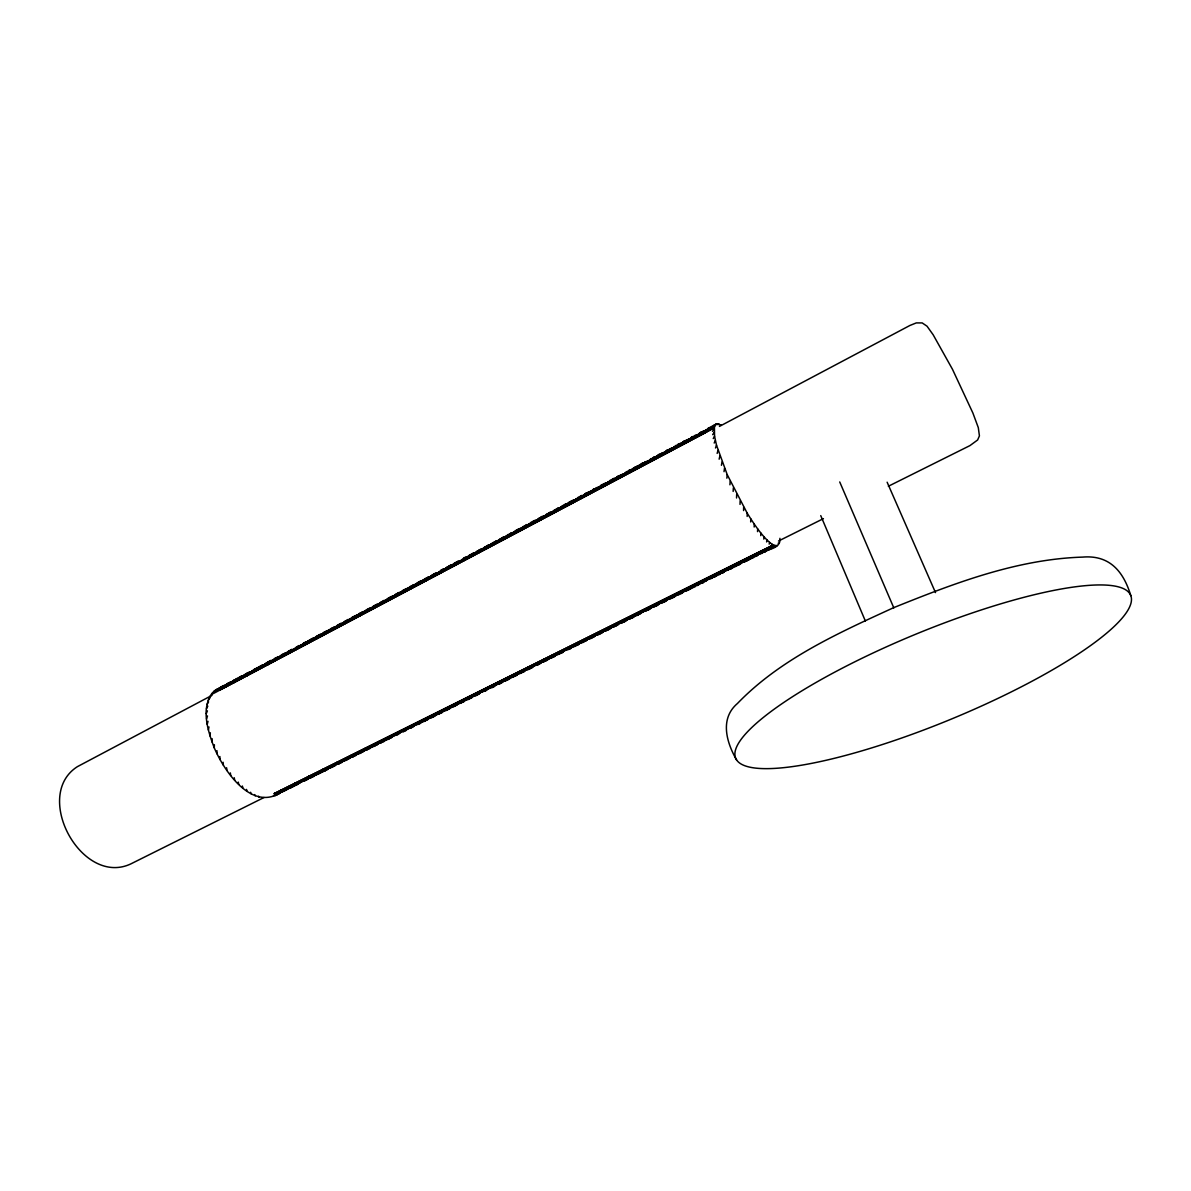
<?xml version="1.0" encoding="UTF-8"?>
<svg xmlns="http://www.w3.org/2000/svg" width="1191" height="1191" viewBox="0 0 1191 1191"><rect width="100%" height="100%" fill="white"/><g stroke="black" fill="none" stroke-linecap="round" stroke-linejoin="round"><path stroke-width="1.5" d="M747.159 516.447L747.204 513.172L727.225 474.658L716.506 445.151L714.555 436.174L714.421 427.048L716.148 424.19L721.21 424.889M743.586 510.567L743.646 507.172M750.702 521.956L750.762 518.829L747.204 513.172M740.028 504.389L740.132 500.905M754.171 527.032L754.26 524.085L750.762 518.829M282.193 791.583C252.447 812.664 224.593 771.976 214.276 747.844L214.38 744.717M779.911 538.317C781.177 546.222 772.051 549.498 765.679 550.123L767.153 549.9M214.276 747.844C207.562 730.277 199.165 704.238 215.869 689.783M736.544 497.987L736.678 494.429M757.536 531.618L757.655 528.878L754.26 524.085M733.15 491.436L733.358 487.848M760.766 535.652L760.93 533.151L757.655 528.878M729.919 484.797L730.187 481.238M211.909 741.859L212.177 738.718M726.852 478.186L727.225 474.658M763.803 539.106L764.041 536.843L760.93 533.151M209.944 735.904L210.36 732.778M724.024 471.666L724.5 468.212M766.617 541.95L766.944 539.94L764.041 536.843M721.433 465.309L722.029 461.959M208.38 730.038L208.976 726.942M719.141 459.19L719.855 455.989M769.178 544.138L769.609 542.411L766.944 539.94M207.249 724.322L208.008 721.299M717.146 453.399L718.009 450.362M206.549 718.828L207.502 715.91M715.493 447.995L716.506 445.151M771.485 545.657L772.021 544.213L769.609 542.411M206.281 713.617L207.428 710.833M714.183 443.037L715.344 440.402M206.475 708.764L207.8 706.129M713.245 438.586L714.555 436.174M773.48 546.52L774.135 545.344L777.425 545.597M207.1 704.313L208.604 701.841M712.68 434.67L714.138 432.527M208.157 700.308L209.839 698.03M712.486 431.35L714.094 429.475M274.823 660.931L277.592 657.76L274.823 660.931L281.597 657.372M267.692 664.757L260.903 668.359L263.732 665.114M246.999 675.729L240.269 679.287L243.113 676.056M260.769 668.419L254.011 672.007L256.839 668.776M240.15 679.361L226.632 686.522L229.491 683.277M260.948 668.285L265.638 663.357L271.25 660.261M254.055 671.932L259.162 666.722L267.945 663.104L261.32 666.647L267.305 663.059M775.162 546.684L775.937 545.806M249.976 672.409L247.177 675.58L249.232 673.287L232.617 681.594M283.756 654.976L284.56 654.067M240.329 679.212L245.465 673.987L254.293 670.354M228.672 684.2L222.717 686.879L219.903 690.051L222.032 687.713L291.542 650.36M209.631 696.795L211.477 694.725M247.49 673.957L238.662 677.605L233.496 682.845L236.294 679.674M226.692 686.448L228.791 684.125M297.72 647.562L298.554 646.639M304.732 643.84L305.596 642.902M312.652 639.15L308.261 641.487M319.739 635.399L315.332 637.736M325.947 632.585L326.84 631.632M434.045 715.999L437.797 713.573M451.717 707.037L448.65 708.734M338.08 624.739L333.108 628.759L333.971 627.836M708.288 428.313L705.593 431.157L708.288 428.313L715.136 424.577M340.194 625.022L341.132 624.039M698.909 434.194L697.137 435.668L699.861 432.78L707.856 429.698L706.501 430.145M682.086 443.126L680.359 444.556L683.098 441.682L691.137 438.571L686.254 440M690.482 438.66L688.74 440.119L691.465 437.246L699.474 434.149L694.636 435.564M349.529 619.558L347.415 621.166L348.308 620.228M657.09 456.376L655.437 457.791L658.191 454.902L666.275 451.761M671.858 449.067L663.715 453.399L666.469 450.511L674.538 447.384L669.714 449.96M632.376 469.507L630.768 470.877L633.552 467.989L641.681 464.818L638.54 466.5M647.026 462.257L638.957 466.53L641.741 463.641L649.854 460.47L644.837 461.989M354.546 617.414L355.514 616.417M616.045 478.172L614.482 479.511L617.28 476.623L625.439 473.423L620.347 475.001M429.832 717.935L426.765 719.617M602.452 484.395L598.299 488.102L601.113 485.199L609.316 481.983L604.165 483.591M570.563 501.322L566.306 505.073L569.134 502.17L577.412 498.91L572.142 500.577M578.498 497.109L574.256 500.845L581.789 495.411M422.582 721.538L419.53 723.22M363.895 611.936L361.811 613.529L362.734 612.576M548.426 513.172L551.895 512.19L550.51 513.425L557.76 508.11L561.631 507.292L556.301 508.989M697.167 435.623L700.918 432.125M523.578 526.258L519.202 530.04L526.839 524.576M524.978 525.618L528.432 524.635L526.988 525.901L534.283 520.586L538.153 519.738L535.161 521.345M536.382 520.095L538.213 519.723L534.804 521.762L542.084 516.432L545.954 515.599L544.093 516.313M369.002 609.747L369.999 608.72M482.415 549.051L480.673 550.48L488.057 545.121L491.957 544.242L490.305 544.54M381.165 601.872L376.311 605.847L377.279 604.864M459.681 561.11L457.88 562.569L465.309 557.194L469.224 556.316M474.807 553.086L473.05 554.53L480.807 549.021M688.755 440.075L692.552 436.561M452.163 565.1L450.332 566.574L458.148 561.05M488.429 688.934L489.546 687.803M388.43 598.016L383.606 601.976L384.574 600.993M417.728 582.444L413.009 586.374L420.527 580.97L424.458 580.062L418.711 582.027M422.329 580.925L420.423 582.444L428.298 576.891M426.125 578.082L429.609 577.069L427.852 578.498L435.712 572.945M383.606 601.976L391.169 596.542L395.129 595.634L389.293 597.644M403.034 590.26L398.256 594.205L405.803 588.786L409.749 587.878L408.29 588.071M361.811 613.529L369.82 607.931M376.311 605.847L384.291 600.249M390.871 598.15L391.913 597.093M386.703 739.403L383.681 741.07M680.389 444.526L684.215 440.998M347.415 621.166L355.052 615.732L359.027 614.779L353.072 616.864M333.108 628.759L341.192 623.131M398.196 594.249L399.268 593.192M379.587 742.931L376.579 744.598M290.783 651.224L298.941 645.552M372.515 746.459L369.508 748.127M405.565 590.349L406.637 589.277M673.198 447.816L672.052 448.947L679.034 443.737L682.815 442.992L677.917 444.437M365.458 749.973L362.451 751.64M412.949 586.419L414.051 585.347M420.363 582.488L421.48 581.402M663.744 453.354L667.615 449.796M358.417 753.471L352.015 756.27L357.538 753.531M351.419 756.97L345.018 759.754M533.687 666.409L534.908 665.218L531.886 667.928L523.236 670.831L525.439 670.22L522.462 672.528M427.807 578.543L428.939 577.456M655.452 457.746L656.658 456.585M344.422 760.439L338.036 763.237L343.514 760.513M435.281 574.583L436.412 573.481M337.47 763.907L331.083 766.691M548.977 658.787L550.227 657.581L547.22 660.29L538.6 663.179L540.759 662.598M442.769 570.608L443.93 569.492M323.61 770.8L320.632 772.453M648.44 460.947L647.204 462.123L654.261 456.897L658.042 456.123L653.055 457.627M751.268 557.507L748.469 560.142L740.236 562.792L742.365 562.226M768.15 549.111L765.366 551.731L757.178 554.351L759.337 553.77M450.287 566.618L451.463 565.502M734.519 565.859L731.706 568.494L723.428 571.159L725.513 570.623M457.835 562.614L459.026 561.482M316.717 774.239L313.754 775.877M717.875 574.136L715.047 576.772L706.739 579.466L708.779 578.945M309.839 777.663L303.467 780.447M638.986 466.485L640.237 465.294M688.949 589.679L693.147 586.448L690.289 589.098L681.937 591.808L687.192 590.632M465.398 558.594L466.619 557.462M680.731 593.773L684.959 590.528L682.101 593.178L673.734 595.902L675.684 595.426M302.99 781.073L300.043 782.695M660.588 602.661L657.7 605.311L649.289 608.065L654.648 606.829M473.006 554.574L474.226 553.413M296.157 784.467L293.209 786.09M630.798 470.832L634.803 467.214M636.456 614.675L633.567 617.325L625.096 620.109L628.476 618.65L625.573 621.3L617.042 624.099M644.48 610.685L637.051 615.494L633.076 616.119M480.628 550.525L481.879 549.364M289.353 787.847L283.011 790.63M612.606 626.555L609.688 629.205L601.172 632.034L606.695 630.694M626.674 471.532L622.64 475.164L629.741 469.909L633.552 469.12L628.476 470.683M488.28 546.461L489.546 545.284M495.962 542.396L497.243 541.205M614.511 479.467L617.37 477.71L613.544 478.499L606.413 483.769L610.492 480.122M503.659 538.302L504.969 537.111M511.401 534.208L512.711 533.002M620.571 622.565L616.164 625.349M211.492 693.802L213.502 691.971M452.401 706.308L449.364 708.987L440.581 711.995M628.52 618.605L624.084 621.404M519.157 530.084L520.497 528.864M714.421 427.048L704.864 432.958M437.737 713.617L434.7 716.282L425.887 719.304M526.943 525.946L528.298 524.725M598.344 488.057L599.713 486.806M394.34 735.219L391.273 737.884L382.4 740.966L388.564 739.239M401.516 731.646L398.449 734.311L389.591 737.378L392.152 736.574L389.159 738.852M408.707 728.058L405.655 730.738L396.797 733.79L402.394 730.976M415.927 724.47L412.875 727.135L404.032 730.187L600.964 632.108L598.001 634.088M644.51 610.641L640.014 613.484M534.759 521.807L536.129 520.571L532.764 521.479M344.824 759.873L341.713 762.553L332.765 765.679M351.821 756.389L348.725 759.054L339.777 762.18M358.848 752.891L355.752 755.556L346.834 758.667M365.905 749.377L362.808 752.057L353.891 755.154L360.144 753.382M542.605 517.638L543.989 516.403L540.58 517.341M669.789 449.617L706.665 430.055L709.33 427.658M651.06 607.976L652.549 606.651M296.425 783.961L293.299 786.641L284.277 789.812L290.708 787.921M673.228 447.786L675.907 445.404M550.48 513.47L551.88 512.204M648.47 460.932L651.149 458.535M656.688 456.57L659.367 454.173M289.607 787.355L286.465 790.035L277.443 793.221M558.371 509.272L559.8 508.006M642.961 462.882L622.61 475.209M574.3 500.801L575.744 499.52M615.881 478.231L618.561 475.834M583.754 495.277L586.448 492.88M594.443 488.652L590.26 492.359L593.073 489.471L601.291 486.241L598.21 487.893M544.242 516.239L546.952 513.857M552.088 512.07L554.798 509.688M562.658 505.52L558.415 509.227L565.651 503.927L569.506 503.108M684.989 590.498L680.344 593.401M528.625 524.516L531.35 522.134M536.426 520.393L539.136 518.011M566.335 505.029L567.824 503.733M582.25 496.617L585.064 493.714L593.312 490.484L588.101 492.121M693.177 586.419L688.502 589.351M490.082 544.972L492.806 542.59M497.749 540.908L500.458 538.54M508.14 534.461L503.704 538.258L511.386 532.779M515.852 530.367L511.43 534.149L518.77 528.819L522.655 527.97L520.914 528.298M470.013 554.693L465.443 558.549L473.214 553.041M474.852 553.056L477.591 550.674M482.459 549.021L485.184 546.639M444.719 569.045L447.444 566.678M452.208 565.07L454.947 562.703M410.374 586.359L405.61 590.289L413.143 584.885L417.088 583.977M422.388 580.895L425.127 578.528M429.802 576.965L432.541 574.583M607.916 482.474L494.533 542.62M392.97 596.512L395.71 594.145M349.588 619.528L352.342 617.161M359.518 613.35L354.605 617.355L362.228 611.921L366.203 610.983M363.955 611.906L366.709 609.539M371.175 608.08L373.914 605.713M544.198 516.269L542.649 517.594L549.914 512.279L553.77 511.46L550.763 513.068M321.168 634.609L323.922 632.257M328.24 630.858L330.994 628.491M342.457 623.31L345.196 620.958M309.854 639.716L304.792 643.78L312.504 638.316L316.493 637.349L313.829 638.778M316.88 635.994L311.834 640.043L319.53 634.58L323.52 633.612L317.476 635.771M258.581 667.823L261.35 665.471M263.032 665.933L268.213 661.824M272.322 660.529L275.091 658.176M279.23 656.866L281.999 654.499M286.168 653.189L288.922 650.822M234.136 679.912L228.866 684.066L236.696 678.557L240.716 677.56M238.14 678.662L240.91 676.324M247.698 672.721L242.458 676.845M251.748 671.441L254.517 669.104M647.175 462.168L648.827 460.768M224.623 685.837L227.392 683.5M672.022 448.992L673.734 447.563M490.037 545.002L488.325 546.416L496.037 540.922M705.578 431.187L715.121 425.291M755.734 556.435L759.694 553.324L756.419 554.932M764.22 552.222L766.974 549.974M730.455 569.015L733.224 566.782M738.852 564.847L742.871 561.69L739.626 563.298M747.278 560.648L750.047 558.415M697.182 585.57L699.966 583.337M705.459 581.461L708.228 579.228M713.766 577.322L716.535 575.089M722.103 573.184L726.182 569.998L722.952 571.591M672.543 597.837L675.327 595.604M648.172 609.971L652.519 606.681L649.631 609.33L641.19 612.1L646.579 610.849M656.256 605.936L659.055 603.703L657.402 604.031L665.814 601.276L668.672 598.626L665.531 600.175M664.384 601.902L668.672 598.626L664.131 601.47M437.186 573.05L435.325 574.538L442.799 569.149L446.729 568.256M616.075 625.945L618.873 623.712M624.054 621.97L626.853 619.737M632.064 617.98L634.863 615.747M640.103 613.99L642.887 611.757M592.299 637.78L595.098 635.547M600.19 633.85L602.988 631.617L601.113 632.034M608.11 629.905L610.923 627.672L609.063 628.074L617.891 625.081M560.976 653.353L563.805 651.12L561.854 651.611L570.444 648.738L573.392 646.073L569.194 648.723M568.762 649.482L571.576 647.249M576.578 645.596L579.392 643.363M584.424 641.696L587.237 639.463L585.362 639.895L593.907 637.051L596.87 634.371L589.188 638.197L595.515 635.622M530.114 668.717L532.928 666.484M537.781 664.891L542.515 661.452L538.436 664.042M545.493 661.065L548.307 658.831M553.22 657.209L556.048 654.99M507.232 680.106L510.061 677.873M514.84 676.324L517.668 674.091M477.1 695.097L479.943 692.864M484.603 691.361L487.432 689.142M492.121 687.624L494.95 685.391L492.806 685.986L501.515 683.038L504.508 680.374L500.131 682.532M499.669 683.872L502.498 681.639M447.384 709.881L450.228 707.662M454.783 706.203L457.627 703.985M462.197 702.511L465.041 700.293M469.641 698.804L472.485 696.586M392.911 596.542L390.916 598.09L398.479 592.671L402.424 591.763L396.603 593.758M410.806 728.088L413.664 725.87M418.071 724.47L423.177 720.868L420.125 723.533L411.297 726.57L413.798 725.795M425.366 720.838L428.209 718.62M432.675 717.205L435.534 714.972M440.015 713.543L442.873 711.325M381.983 742.425L384.842 740.207M396.35 735.279L399.208 733.06M403.57 731.691L406.429 729.473M346.507 760.081L349.38 757.863M353.563 756.568L356.422 754.365M360.635 753.054L363.493 750.836M367.721 749.526L370.595 747.308M374.837 745.983L380.078 742.321L376.996 744.985L368.093 748.082L370.729 747.233M318.548 774.001L321.421 771.783M325.5 770.532L328.374 768.329M332.483 767.064L335.356 764.845M339.48 763.58L342.353 761.362M371.116 608.11L369.046 609.688L377.041 604.09M284.113 791.137L286.986 788.918M290.961 787.727L293.835 785.524M297.824 784.303L300.698 782.1M304.702 780.879L307.576 778.676M311.61 777.44L317.029 773.703L313.903 776.383L304.926 779.539L311.298 777.678M277.295 794.516L280.168 792.313M342.383 623.355L340.254 624.977L348.308 619.35M328.165 630.888L325.992 632.54L334.09 626.898M699.683 434.06L702.496 431.946M708.064 429.609L710.863 427.495M321.094 634.639L318.905 636.292L326.587 630.828L330.577 629.875M674.731 447.295L677.545 445.181M633.761 469.031L636.59 466.917M650.063 460.381L658.102 456.123M593.52 490.394L601.351 486.226L596.11 487.863M604.656 484.484L617.414 477.71L614.258 479.377M300.028 645.835L297.78 647.502L305.491 642.038L309.496 641.071L303.407 643.229M577.62 498.821L580.464 496.707M515.152 531.96L518.011 529.846M530.605 523.772L533.449 521.643M279.17 656.896L276.863 658.608L285.051 652.936M286.093 653.219L283.8 654.916L291.989 649.244M476.995 552.207L479.854 550.093M499.803 540.104L507.306 536.129L504.314 537.722M272.263 660.558L269.94 662.27L278.143 656.598M432.065 576.042L434.953 573.928M454.411 564.192L457.284 562.078M402.632 591.659L405.521 589.545M251.673 671.486L249.291 673.228L257.092 667.719L261.112 666.737M256.154 669.595L258.507 667.853M373.602 607.068L376.49 604.954M380.822 603.241L386.896 599.609M330.785 629.786L333.688 627.672M337.857 626.034L340.76 623.905M344.958 622.268L351.003 618.65M235.654 680.463L238.066 678.706M268.169 663.015L271.072 660.901M281.91 655.705L287.433 652.206M288.832 652.043L291.735 649.929M224.548 685.882L222.092 687.654L229.937 682.145L233.957 681.133M227.436 684.617L233.406 681.044M237.083 678.93L230.086 683.217M240.924 677.456L246.894 673.898M247.698 673.868L253.683 670.295M254.502 670.265L257.42 668.151M213.725 691.375L223.193 685.718L227.228 684.706L219.07 688.785M708.273 579.213L709.598 578.26L706.397 579.838M698.745 584.841L690.185 587.714L698.239 583.679M247.132 675.654L253.877 672.081M267.826 664.682L274.63 661.065M281.746 657.298L288.594 653.665M288.728 653.591L295.606 649.944M295.74 649.884L302.648 646.222M302.782 646.147L309.72 642.47M309.854 642.396L316.806 638.718M316.94 638.644L331.038 631.156M331.187 631.096L338.199 627.359M338.348 627.3L345.39 623.563M745.566 560.633L748.484 558.653M754.052 556.405L756.955 554.44M762.568 552.177L765.471 550.197L667.109 599.177M345.524 623.489L359.831 615.896M703.598 581.521L706.531 579.541M711.935 577.382L714.868 575.402M720.287 573.213L723.22 571.233M728.684 569.03L731.616 567.065M737.11 564.847L740.028 562.867M359.98 615.821L374.376 608.184M670.578 597.956L673.525 595.976M681.728 591.897L673.942 597.227L665.561 599.966L667.481 599.505M687.028 589.768L689.961 587.788M613.916 626.168L616.893 624.188M621.925 622.178L624.888 620.198L602.676 631.26M629.965 618.174L632.927 616.194M638.034 614.169L640.981 612.189M646.118 610.134L649.08 608.154M654.246 606.085L659.308 603.569M374.51 608.11L381.686 604.313M381.82 604.239L389.01 600.428M574.315 645.879L577.293 643.899M582.176 641.964L585.153 639.984M590.081 638.034L593.044 636.054M603.048 631.587L604.7 630.486L601.783 633.136L593.252 635.964L598.805 634.624M605.951 630.128L608.914 628.148M389.159 600.353L396.38 596.527M527.702 669.089L530.695 667.094M535.399 665.248L538.392 663.268M543.126 661.407L547.949 659.01M550.882 657.551L553.875 655.556M558.668 653.665L561.646 651.685M566.484 649.78L569.462 647.8M396.514 596.453L411.163 588.682M482.057 691.807L485.065 689.827M489.605 688.056L492.598 686.061M504.761 680.508L507.753 678.528M512.383 676.711L515.375 674.731M520.035 672.9L524.799 670.533M586.344 640.773L577.501 643.81L579.541 643.289M411.312 588.607L418.607 584.736M429.996 717.726L433.003 715.746M437.35 714.064L440.357 712.069M444.734 710.387L447.742 708.392M452.148 706.695L455.156 704.715M459.592 702.988L462.599 701.008M470.058 697.286L447.89 708.332L453.95 706.695M474.539 695.544L477.546 693.564M418.756 584.662L426.065 580.776M426.214 580.702L433.554 576.816M379.155 743.035L383.636 740.802M386.346 739.447L389.368 737.467M393.566 735.859L396.573 733.879M403.809 730.277L309.065 777.931M408.066 728.639L411.074 726.659M415.346 725.021L418.354 723.026M422.656 721.374L425.663 719.394M433.703 576.727L441.072 572.826M329.52 767.748L332.557 765.753M336.547 764.25L340.924 762.061L336.725 762.493L343.559 759.039M343.589 760.736L347.98 758.548M350.645 757.223L355.052 755.034M357.747 753.695L362.168 751.491M364.863 750.151L367.885 748.171M371.994 746.593L375.016 744.613M562.971 652.4L554.083 655.482L559.74 654.053M441.221 572.752L448.605 568.822M448.754 568.747L456.183 564.817M281.031 791.881L284.068 789.901M287.88 788.472L290.917 786.492M297.81 783.068L278.441 793.176L274.228 793.623L277.369 793.236L311.625 776.175L308.722 776.443L312.92 776.011M304.702 779.629L295.308 784.78M311.625 776.175L302.172 781.356M315.555 774.701L318.578 772.721L313.129 775.43M322.523 771.232L325.56 769.237M555.244 656.256L546.327 659.338L548.456 658.757M456.332 564.742L463.775 560.797M463.924 560.708L471.398 556.748M471.547 556.673L479.035 552.698M479.184 552.609L486.717 548.619M486.866 548.545L494.414 544.54M524.561 671.516L515.584 674.642L521.375 673.153M494.563 544.466L502.14 540.446M502.289 540.372L509.897 536.337M516.968 675.297L507.962 678.438L513.783 676.935M510.061 536.248L517.683 532.198M517.832 532.124L525.499 528.06M525.648 527.985L533.345 523.906M533.494 523.832L541.205 519.738M502.557 681.609L504.508 680.374L500.577 682.89M541.354 519.648L549.096 515.554M549.259 515.465L557.031 511.341M486.821 690.289L477.755 693.475L480.092 692.79M557.18 511.267L564.981 507.128M565.13 507.053L572.96 502.9M479.348 694.011L470.266 697.211L476.192 695.633M573.124 502.81L580.97 498.657M581.134 498.567L589.009 494.384M464.49 701.41L455.379 704.625L457.761 703.911M471.904 697.718L462.808 700.918L468.748 699.34M589.173 494.31L597.078 490.111M597.242 490.022L605.177 485.809M605.341 485.734L613.305 481.506M457.091 705.087L447.965 708.317M613.469 481.417L629.652 472.842M629.816 472.753L637.87 468.48M638.034 468.405L646.118 464.118M646.281 464.028L654.395 459.726M654.559 459.637L662.702 455.319M662.866 455.23L671.039 450.898M428.284 718.59L430.442 717.235L427.39 719.915L418.577 722.952L424.651 721.284M671.203 450.808L679.406 446.461M679.57 446.372L687.803 442.01M687.966 441.921L696.244 437.529M696.407 437.454L704.7 433.048M384.916 740.177L387.194 738.777L384.127 741.442L375.239 744.524L377.845 743.69M370.654 747.278L372.977 745.849L369.895 748.529L360.977 751.625L367.215 749.854M335.133 765.783L325.768 769.163L328.508 768.255M321.242 772.691L311.848 776.085M328.18 769.237L322.404 771.991L315.689 772.974L329.475 766.066M280.093 793.161L274.987 795.752M663.193 599.788L655.184 603.792M671.411 595.708L663.357 599.713M679.644 591.599L671.56 595.619M696.199 583.352L679.793 591.525M704.521 579.213L696.363 583.277M712.873 575.045L704.685 579.124M721.255 570.861L713.037 574.97M729.681 566.678L721.418 570.787M738.122 562.465L729.845 566.588M746.593 558.237L738.286 562.39M755.109 554.009L746.757 558.162M528.149 667.079L520.601 670.831M543.617 659.367L528.298 667.005M551.388 655.497L543.766 659.293M559.189 651.611L551.537 655.422M567.02 647.71L559.338 651.537M574.881 643.795L567.169 647.636M590.676 635.92L575.03 643.721M598.626 631.959L590.84 635.845M606.591 627.999L598.775 631.885M622.625 620.005L606.755 627.91M630.679 616L622.774 619.93M646.877 607.916L630.843 615.911M655.02 603.867L647.041 607.842M393.67 734.073L379.363 741.204M400.92 730.47L393.804 734.013M408.2 726.838L401.054 730.396M415.51 723.205L408.334 726.763M422.835 719.543L415.644 723.131M437.573 712.203L422.969 719.483M444.972 708.511L437.707 712.129M452.401 704.819L445.121 708.451M459.86 701.097L452.55 704.744M467.348 697.375L460.009 701.023M482.385 689.872L467.482 697.301M489.948 686.105L482.534 689.812M497.525 682.339L490.096 686.046M505.148 678.542L497.674 682.264M512.785 674.731L505.297 678.468M520.452 670.92L512.934 674.657M280.868 790.288L274.138 793.623L772.304 545.433M287.731 786.849L281.002 790.214L285.289 789.767M294.639 783.425L287.865 786.789L292.167 786.343M301.546 779.971L294.772 783.35L299.06 782.904M308.499 776.517L301.695 779.911M315.466 773.048L308.633 776.443M336.502 762.553L329.609 765.992M350.645 755.511L343.708 758.965M357.762 751.968L350.794 755.436M364.893 748.41L357.896 751.893M372.054 744.851L365.027 748.35M379.229 741.278L372.188 744.777M223.104 686.358L226.692 684.617M298.673 646.251L301.77 644.778M305.625 642.559L308.737 641.071M312.608 638.852L315.719 637.364M319.605 635.131L322.731 633.642M326.632 631.409L329.758 629.92M354.978 616.357L358.134 614.869M362.124 612.576L365.28 611.072M390.961 597.272L395.204 595.604L392.345 597.123M398.226 593.416L402.498 591.733L398.196 594.011M412.845 585.659L417.163 583.962M442.367 569.983L446.789 568.241L440.953 571.338M449.811 566.038L452.64 564.534M464.788 558.088L469.284 556.301L466.336 557.864M472.306 554.098L475.164 552.579M495.039 542.039L497.927 540.506M510.329 533.925L513.232 532.377M525.722 525.752L528.64 524.204M556.837 509.242L561.676 507.277M604.343 484.022L609.36 481.983M644.718 462.599L649.899 460.47M669.297 449.558L674.568 447.384L669.595 448.843M694.145 436.368L699.519 434.149M225.873 685.182L235.461 680.597M246.195 674.389L255.961 669.714M253.013 670.771L297.586 647.636M294.415 648.812L376.118 605.966M375.373 605.847L398.062 594.324M395.784 595.024L495.813 542.471M607.648 482.593L623.98 473.929M645.06 462.748L663.551 453.488M664.95 452.193L661.318 453.25M243.589 676.056L247.564 673.942M250.363 672.453L258.507 668.136M297.125 647.636L301.219 645.477M304.092 643.944L308.201 641.77M326.498 632.064L330.651 629.86M353.489 617.742L359.087 614.764M645.09 463.016L653.278 458.684M706.635 430.07L713.588 426.378M292.093 650.539L503.51 538.377L500.16 539.657M505.178 537.498L582.086 496.692L578.752 497.957M583.813 495.784L712.546 427.48M215.199 691.331L221.898 687.788L218.504 689.113M220.663 689.544L226.513 686.597M213.01 693.743L713.275 428.507M212.028 695.321L77.37 766.676C32.038 795.692 81.896 886.908 130.816 863.907L264.015 797.508M719.424 426.423L909.909 325.471L916.296 322.91L922.191 322.925L927.03 326.2L933.148 334.76L952.458 369.255L972.898 413.039L978.302 427.629L979.419 435.876L977.632 439.97L969.95 445.598L888.367 486.256M714.109 425.217L716.148 424.19M273.439 795.677L281.538 791.36M778.482 541.042L823.428 518.636M771.828 545.85L755.273 553.919M320.081 771.962L395.159 734.579M626.615 619.335L665.337 600.056L498.061 683.857M774.105 545.91L765.634 550.108L773.778 546.595M289.8 787.251L293.82 785.241M296.633 783.842L303.333 780.507L295.219 785.598L287.954 786.789M306.161 779.108L310.211 777.083L307.01 779.807L298.018 782.978L300.832 782.04M318.578 772.914L322.657 770.89M325.5 769.475L329.579 767.436M332.438 766.021L336.532 763.982M420.393 722.237L423.237 720.823M433.509 715.702L436.368 714.272M440.804 712.069L443.677 710.64M448.129 708.422L451.017 706.978M507.664 678.781L510.626 677.307M536.545 664.399L542.56 661.407L539.538 664.116L530.903 667.02L533.077 666.409M581.372 642.083L587.505 639.031M598.567 633.523L604.745 630.441L600.398 633.195M696.556 584.736L699.787 583.128M763.208 551.552L766.528 549.9M448.784 708.377L403.957 730.202L406.563 729.398M469.552 698.045L501.887 681.937M665.561 599.966L673.734 596.393M680.299 593.133L695.41 586.553M696.735 584.945L703.643 582.459M720.213 574.211L698.402 583.59L702.333 583.024L709.598 578.26L704.893 581.178M736.901 565.904L715.032 575.313M327.555 769.014L330.16 767.704M441.325 712.367L445.106 709.925L442.025 712.635L433.211 715.657L434.566 715.449M455.989 705.072L458.773 703.687M463.359 701.41L466.143 700.025M473.556 696.333L467.363 698.849M493.074 686.611L497.034 684.066L493.982 686.775L485.273 689.738L487.581 689.068M508.095 679.138L512.1 676.562L509.063 679.272L500.384 682.22L506.205 680.701M515.643 675.386L518.502 673.957M526.08 670.191L519.827 672.721M553.755 656.405L556.673 654.961M564.385 651.12L558.088 653.68M576.95 644.867L581.223 642.157L578.231 644.852L569.67 647.71L571.74 647.175M584.736 640.996L587.699 639.522M696.69 585.272L699.787 583.724M721.418 572.96L726.212 569.968L723.354 572.648L715.076 575.313L716.699 575.015M738.048 564.683L742.901 561.661L740.073 564.326L731.825 566.976L733.388 566.708M754.796 556.346L759.724 553.279L756.91 555.944L748.692 558.579L770.651 549.111M768.552 549.2L772.765 547.101M216.286 689.529L219.159 688.264M265.31 664.25L267.945 663.104M316.493 637.349L310.434 639.507M450.645 565.025L442.814 570.563L444.66 569.075L441.042 570.176M273.275 660.052L276.669 658.727M266.352 663.729L269.732 662.404M259.444 667.392L262.839 666.067M238.87 678.304L242.264 676.979M322.419 633.969L325.798 632.659M301.219 645.224L304.598 643.914M287.195 652.668L290.589 651.343M280.227 656.36L283.607 655.05M365.473 611.117L368.853 609.822M358.238 614.958L361.617 613.663M351.032 618.784L354.412 617.489M343.842 622.61L347.221 621.3M336.681 626.406L340.06 625.096M329.535 630.203L332.914 628.893M416.85 583.858L420.229 582.563M409.436 587.803L412.815 586.508M402.052 591.719L405.416 590.423M387.343 599.52L390.722 598.224M380.033 603.405L383.413 602.095M461.9 559.964L465.264 558.683M454.322 563.983L457.686 562.703M446.774 567.988L450.138 566.693M439.256 571.978L442.62 570.683M431.767 575.953L435.132 574.658M424.294 579.913L427.658 578.618M507.887 535.548L511.252 534.283M484.767 547.83L488.131 546.55M477.115 551.88L480.479 550.599M469.492 555.929L472.857 554.649M546.982 514.81L550.316 513.544M539.106 518.993L542.456 517.728M531.26 523.162L534.61 521.881M523.445 527.3L526.794 526.035M515.658 531.439L519.008 530.159M586.761 493.699L590.111 492.449M570.772 502.185L574.107 500.935M562.807 506.413L566.157 505.148M554.872 510.626L558.222 509.361M627.285 472.202L630.605 470.951M619.126 476.534L622.446 475.283M610.983 480.851L614.318 479.601M594.815 489.427L598.15 488.176M651.953 459.116L655.273 457.88M635.473 467.855L638.793 466.619M702.109 432.497L705.414 431.276M693.668 436.978L696.973 435.742M685.257 441.444L688.577 440.208M676.89 445.881L680.195 444.645M715.359 424.502L717.533 423.758M291.14 786.402L297.556 784.527M318.801 772.631L325.143 770.8M604.894 630.367L608.259 629.28M399.342 732.986L396.797 733.79L398.062 733.626M227.675 683.44L231.158 682.369M220.931 687.013L224.414 685.956M254.889 668.985L258.373 667.928M248.056 672.617L251.539 671.56M241.237 676.235L244.721 675.178M234.448 679.838L237.932 678.781M289.428 650.658L292.912 649.601M282.475 654.35L285.959 653.293M275.538 658.028L279.036 656.97M268.63 661.69L272.129 660.633M261.752 665.352L265.236 664.295M296.41 646.951L299.894 645.894M345.911 620.675L349.395 619.633M338.765 624.471L342.249 623.429M331.649 628.238L335.133 627.195M324.548 632.004L328.031 630.962M374.733 605.37L378.217 604.343M367.483 609.211L370.967 608.184M360.278 613.052L363.746 612.01M403.957 589.858L407.426 588.845M381.998 601.515L385.482 600.487M433.569 574.136L437.052 573.124M411.312 585.957L414.796 584.93M463.612 558.192L467.08 557.18M456.064 562.197L459.532 561.184M448.545 566.187L452.014 565.174M486.419 546.088L489.888 545.076M478.797 550.138L482.266 549.125M471.189 554.172L474.658 553.16M517.207 529.742L520.661 528.744M509.465 533.851L512.934 532.853M501.753 537.945L505.222 536.947M494.071 542.024L497.54 541.027L495.992 542.352L503.361 536.992L507.247 536.144M564.206 504.79L567.66 503.808M580.106 496.349L583.56 495.382M612.234 479.303L615.673 478.335M636.634 466.351L641.681 464.818L639.656 465.279M703.047 431.097L706.471 430.159M731.78 566.976L753.709 557.537M280.376 792.209L283.89 791.315M342.561 761.257L346.075 760.379M335.549 764.741L339.078 763.863M328.582 768.225L332.095 767.332M314.692 775.133L318.205 774.239M705.653 430.264L707.901 429.698M370.788 747.204L374.302 746.325M349.573 757.774L353.102 756.88M377.919 743.66L381.433 742.782M609.122 628.074L614.616 626.749M428.418 718.515L431.931 717.652M688.979 439.107L691.182 438.571M443.067 711.221L446.58 710.372M435.742 714.883L439.241 714.019M680.686 443.514L682.86 442.978M681.892 591.808L683.902 591.317M457.82 703.881L461.334 703.018M664.176 452.267L666.32 451.761M525.484 670.191L528.998 669.357M548.515 658.742L552.014 657.908M540.818 662.568L544.317 661.734M587.431 639.359L590.93 638.54M579.6 643.259L583.099 642.44M571.784 647.145L575.283 646.326M641.145 612.1L643.066 611.653M635.056 615.658L638.555 614.839M627.047 619.633L630.545 618.829M619.067 623.608L622.565 622.804M659.248 603.614L662.747 602.81M679.019 594.711L673.734 595.902M667.377 599.564L670.861 598.76M711.905 578.335L706.739 579.466M649.289 608.065L651.12 607.663M625.052 620.124L626.928 619.692M728.535 570.057L723.428 571.159M762.166 553.339L757.178 554.351M745.298 561.735L740.236 562.792M593.192 635.979L594.994 635.592M583.456 495.114L585.391 494.697M585.302 639.909L587.089 639.522M577.441 643.825L579.198 643.453M575.536 499.312L577.456 498.91M569.611 647.725L571.352 647.353M561.795 651.611L563.522 651.254M716.922 424.458L719.23 423.996M690.185 587.714L691.882 587.357M554.023 655.482L555.721 655.139M698.447 583.59L700.129 583.262M538.54 663.193L540.208 662.866M530.844 667.02L532.481 666.707M515.524 674.657L517.132 674.344M507.902 678.453L509.495 678.141M492.746 686.001L494.31 685.718M482.727 548.575L484.424 548.277M485.199 689.753L486.747 689.47M477.695 693.49L479.214 693.222M470.207 697.211L471.71 696.958M462.733 700.933L464.237 700.68M455.304 704.64L456.778 704.387M748.692 558.579L750.211 558.326M440.506 712.01L441.95 711.771M425.812 719.319L427.212 719.111M422.969 580.285L424.532 580.047M418.503 722.967L419.887 722.758M411.223 726.584L412.592 726.391M386.45 599.668L387.924 599.46M389.517 737.393L390.827 737.214M375.165 744.539L376.445 744.375M368.019 748.097L369.299 747.948M281.076 790.214L284.202 789.841M294.862 783.35L297.944 782.993M304.836 779.554L301.77 779.897L305.983 779.465M319.888 772.542L315.689 772.974M336.725 762.493L339.703 762.195M778.17 543.245L779.376 543.2M772.021 544.213L774.135 545.344M1130.795 595.619A213.651 46.017 -22.4 0 0 819.468 680.523A213.651 46.017 -22.4 0 0 849.302 754.424A213.651 46.017 -22.4 0 0 1130.795 595.619C1123.455 571.412 1109.655 554.798 1082.619 557.105C1016.772 559.189 953.961 583.367 893.563 607.708C838.256 633.076 780.358 659.01 737.482 703.449C719.468 718.769 726.555 742.484 736.574 759.932M887.131 482.206L935.501 592.597M839.729 481.953L893.816 607.886M820.748 515.614L865.366 621.017M258.685 796.243L259.057 797.255M254.71 794.561L255.157 795.826M250.646 792.268L251.137 793.802M246.507 789.41L247.028 791.181M242.354 786L242.89 788.01M238.245 782.085L238.766 784.303M234.21 777.693L234.701 780.12M230.325 772.899L230.756 775.505M226.603 767.733L226.96 770.488M223.104 762.255L223.372 765.158M219.888 756.553L220.037 759.56M216.956 750.687L217 753.769M270.655 661.437L267.871 664.608L270.655 661.437M325.694 769.178L322.672 769.49L326.87 769.058L325.694 769.178M332.691 765.694L329.684 765.992L333.882 765.575L332.691 765.694"/></g></svg>
